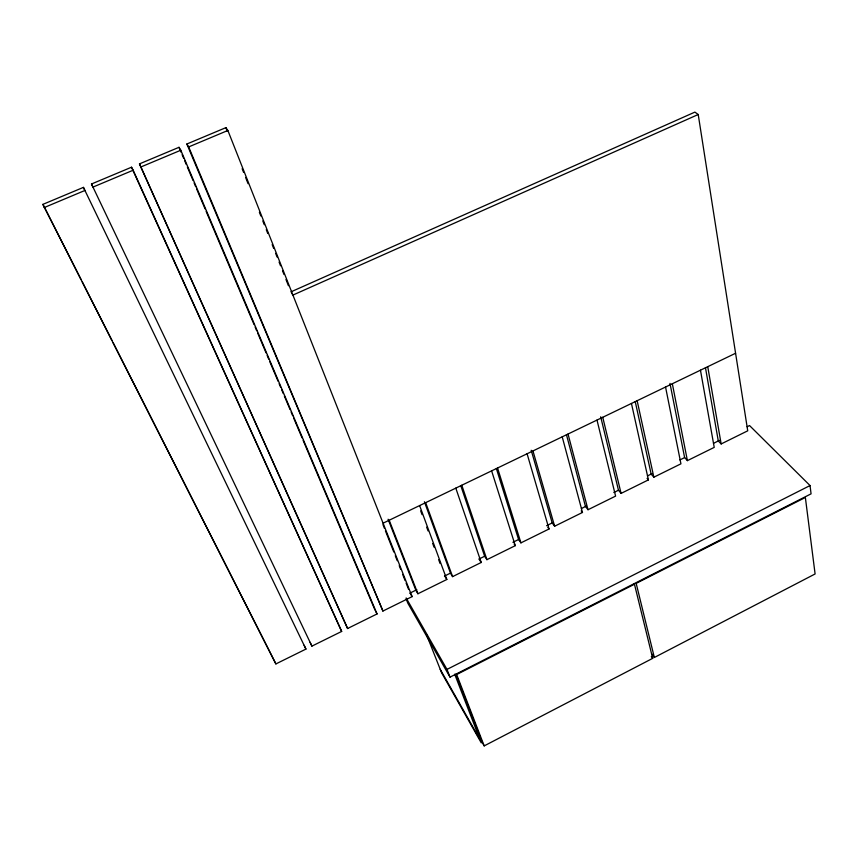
<?xml version="1.0" encoding="UTF-8"?>
<svg xmlns="http://www.w3.org/2000/svg" width="858" height="858" viewBox="0 0 858 858"><rect width="100%" height="100%" fill="white"/><g stroke="black" fill="none" stroke-linecap="round" stroke-linejoin="round"><path stroke-width="1.29" d="M455.78 674.216L481.906 741.87L484.191 745.892L652.691 658.343L634.319 583.655M654.343 657.485L815.1 573.959L805.362 497.468L636.175 583.386L654.343 657.485L651.608 653.817M406.134 598.916L407.882 603.292L450.021 677.134L811.067 493.843L810.038 485.553L749.538 425.557L747.136 426.737M634.437 584.266L456.671 674.527L484.191 745.892M450.021 677.134L446.997 669.401L810.038 485.553M409.631 593.264L416.838 589.714M444.465 576.083L450.471 573.112L424.399 501.737M479.29 558.89L485.296 555.93M512.923 542.299L518.929 539.339M546.557 525.707L552.563 522.747M581.392 508.526L586.186 506.156M613.813 492.524L618.618 490.154M647.447 475.922L652.252 473.552M679.879 459.931L684.684 457.561L687.397 460.628L714.221 447.383L700.46 370.184M713.502 443.329L719.508 440.369M305.931 649.088L83.441 187.376L42.9 204.365L275.89 663.92L305.931 649.088L304.172 645.302M91.495 183.998L311.915 646.128L341.666 631.434L133.129 170.238L131.521 167.213L91.495 183.998L92.954 187.098L133.129 170.238M347.587 628.506L377.059 613.942L180.791 150.236L179 147.308L139.479 163.878L347.587 628.506L139.479 163.878M382.925 611.046L412.108 596.632L227.863 130.48L225.89 127.649L186.862 144.015L382.925 611.046L188.674 146.922L186.862 144.015M388.084 519.229L415.84 590.197L417.921 593.757L446.825 579.482L419.616 505.576M450.407 573.144L452.584 576.63L481.22 562.483L455.802 488.138M460.778 485.671L484.652 556.252L486.926 559.673L515.293 545.656L491.623 470.87M496.353 468.522L518.575 539.51L520.935 542.867L549.034 528.989L527.091 453.764M531.209 450.268L552.187 522.93L554.633 526.222L582.475 512.462L562.215 436.84M566.462 434.727L585.488 506.499L588.02 509.727L615.594 496.106L596.996 420.066M600.697 416.784L618.468 490.218L621.085 493.393L648.412 479.89L631.445 403.464M635.231 401.576L651.158 474.099L653.86 477.198L680.93 463.824L665.551 387.012M705.469 367.717L718.296 440.969L721.16 443.951L747.726 430.823L698.219 114.511L694.894 112.108L290.883 291.892M383.076 523.187L735.585 353.26M698.219 114.511L292.921 295.077L291.559 292.953M44.176 207.572L84.867 190.497L83.441 187.376M141.12 166.881L180.791 150.236M188.674 146.922L227.863 130.48M647.071 478.335L648.412 479.89M581.209 510.842L582.475 512.462M651.329 656.509L652.691 658.343M547.822 527.338L549.034 528.989M514.114 543.972L515.293 545.656M478.968 559.051L481.22 562.483M444.669 575.975L446.825 579.482M410.564 593.95L412.108 596.632M406.145 597.94L446.997 669.401M440.218 669.304L479.922 739.414M375.579 611.218L377.059 613.942M42.9 204.365L81.049 279.526M82.261 281.907L111.926 340.369M113.138 342.75L275.89 663.92M341.666 631.434L131.521 167.213M310.135 642.363L311.915 646.128M179 147.308L181.092 152.231M182.132 154.697L183.698 158.398M184.738 160.854L186.304 164.554M187.344 167.01L193.082 180.555M194.123 183.022L195.688 186.712M196.729 189.178L205.073 208.88M206.124 211.347L254.097 324.624M255.137 327.091L256.703 330.78M257.754 333.247L266.098 352.949M267.138 355.416L268.704 359.105M269.744 361.572L278.089 381.274M279.129 383.73L280.695 387.43M281.735 389.886L283.301 393.586M284.352 396.053L290.079 409.588M291.13 412.055L292.696 415.755M293.736 418.211L302.08 437.912M303.121 440.379L375.096 610.306M225.89 127.649L227.37 131.381M242.138 168.715L243.618 172.447M245.592 177.424L248.048 183.655M259.373 212.269L260.853 216.002M262.816 220.978L264.296 224.721M266.27 229.697L267.75 233.43M272.179 244.627L273.659 248.359M275.622 253.335L277.102 257.068M279.075 262.044L280.545 265.776M282.518 270.763L283.998 274.496M285.961 279.472L288.427 285.693M382.968 524.613L384.438 528.346M385.424 530.834L393.801 551.994M395.281 555.727L397.243 560.703M399.217 565.679L400.697 569.412M402.659 574.388L405.126 580.619M406.113 583.108L408.569 589.328M426.415 634.427L441.591 672.769L481.274 742.889L454.686 674.184M389.2 520.238L417.921 593.757M420.677 510.896L422.061 514.65M426.673 527.166L428.056 530.92M432.679 543.436L434.062 547.189M438.674 559.706L440.057 563.459M425.675 502.659L452.584 576.63M461.797 485.242L486.926 559.673M497.554 468.007L520.935 542.867M532.968 450.933L554.633 526.222M568.028 434.03L588.02 509.727M602.756 417.288L621.085 493.393M637.151 400.707L653.86 477.198M669.98 383.397L684.62 457.593M672.34 383.751L687.397 460.628M707.743 366.677L721.16 443.951"/></g></svg>
